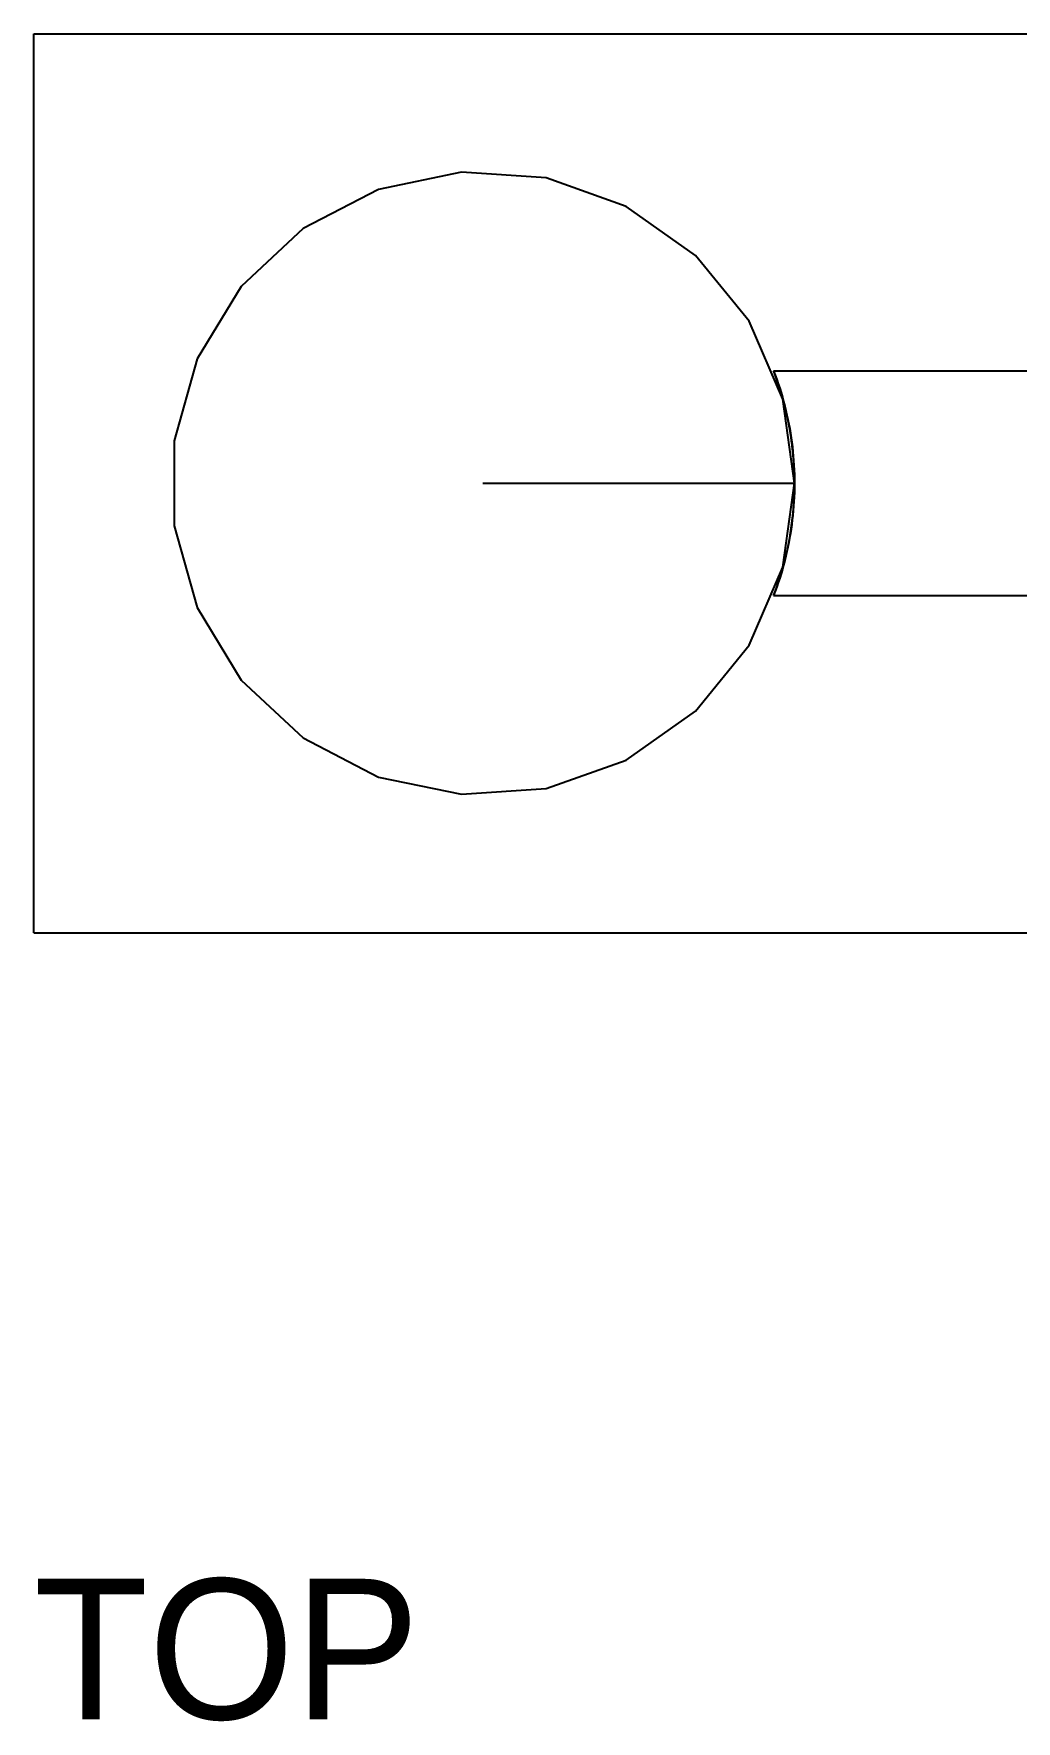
# Model space of a CAD drawing. Header units: millimetres. Extents: x 0 to 258, y -49 to 86.
# Drawn here: x 0 to 17.5, y 36.76 to 66.8 of the extents above; entities that cross this region are included whole.
import ezdxf

# ---------------------------------------------------------------- set-up
doc = ezdxf.new("R2010")
doc.units = ezdxf.units.MM
doc.layers.add('TOP_HIDDEN', color=8, linetype='CONTINUOUS')
doc.layers.add('TOP_VISIBLE', color=7, linetype='Continuous')

msp = doc.modelspace()

# ---------------------------------------------------------------- linework, layer by layer
at = {"layer": 'TOP_HIDDEN'}
for points in [[(0, 66.8), (18, 66.8)], [(0, 50.8), (0, 66.8)], [(13.55, 58.8), (13.344, 60.297), (12.742, 61.684), (11.788, 62.856), (10.553, 63.728), (9.129, 64.234), (7.621, 64.337), (6.141, 64.03), (4.799, 63.334), (3.695, 62.303), (2.909, 61.011), (2.502, 59.556), (2.502, 58.044), (2.909, 56.589), (3.695, 55.297), (4.799, 54.266), (6.141, 53.57), (7.621, 53.263), (9.129, 53.366), (10.553, 53.872), (11.788, 54.744), (12.742, 55.916), (13.344, 57.303), (13.55, 58.8)], [(13.177, 60.8), (23.225, 60.8)], [(13.282, 60.504), (13.281, 60.506), (13.281, 60.508), (13.28, 60.51), (13.279, 60.512), (13.279, 60.514), (13.278, 60.516), (13.278, 60.518), (13.277, 60.519), (13.276, 60.521), (13.276, 60.523), (13.275, 60.525), (13.274, 60.527), (13.274, 60.529), (13.273, 60.531), (13.273, 60.533), (13.272, 60.535), (13.271, 60.536), (13.271, 60.538), (13.27, 60.54), (13.27, 60.542), (13.269, 60.544), (13.268, 60.546), (13.268, 60.548)], [(13.293, 60.47), (13.292, 60.471), (13.292, 60.472), (13.292, 60.474), (13.291, 60.475), (13.291, 60.476), (13.29, 60.477), (13.29, 60.479), (13.29, 60.48), (13.289, 60.481), (13.289, 60.482), (13.288, 60.484), (13.288, 60.485), (13.288, 60.486), (13.287, 60.488), (13.287, 60.489), (13.286, 60.49), (13.286, 60.491), (13.286, 60.493), (13.285, 60.494), (13.285, 60.495), (13.284, 60.496), (13.284, 60.498), (13.284, 60.499)], [(13.363, 60.227), (13.362, 60.231), (13.361, 60.234), (13.36, 60.238), (13.36, 60.242), (13.359, 60.245), (13.358, 60.249), (13.357, 60.252), (13.356, 60.256), (13.355, 60.26), (13.354, 60.263), (13.353, 60.267), (13.352, 60.271), (13.351, 60.274), (13.35, 60.278), (13.349, 60.282), (13.348, 60.285), (13.347, 60.289), (13.346, 60.293), (13.345, 60.296), (13.344, 60.3), (13.342, 60.303), (13.341, 60.307), (13.34, 60.311)], [(13.43, 59.948), (13.43, 59.948), (13.43, 59.948), (13.43, 59.948), (13.43, 59.948), (13.43, 59.949), (13.43, 59.949), (13.43, 59.949), (13.43, 59.949), (13.43, 59.949), (13.43, 59.95), (13.43, 59.95), (13.43, 59.95), (13.43, 59.95), (13.429, 59.95), (13.429, 59.95), (13.429, 59.951), (13.429, 59.951), (13.429, 59.951), (13.429, 59.951), (13.429, 59.951), (13.429, 59.952), (13.429, 59.952), (13.429, 59.952)], [(13.466, 59.761), (13.466, 59.764), (13.465, 59.766), (13.465, 59.768), (13.465, 59.77), (13.464, 59.772), (13.464, 59.774), (13.463, 59.777), (13.463, 59.779), (13.463, 59.781), (13.462, 59.783), (13.462, 59.785), (13.461, 59.788), (13.461, 59.79), (13.461, 59.792), (13.46, 59.794), (13.46, 59.796), (13.459, 59.799), (13.459, 59.801), (13.459, 59.803), (13.458, 59.805), (13.458, 59.807), (13.457, 59.809), (13.457, 59.812)], [(13.499, 59.548), (13.498, 59.557), (13.497, 59.566), (13.496, 59.575), (13.494, 59.584), (13.493, 59.593), (13.492, 59.602), (13.49, 59.611), (13.489, 59.62), (13.488, 59.629), (13.486, 59.638), (13.485, 59.647), (13.484, 59.656), (13.482, 59.665), (13.481, 59.674), (13.479, 59.683), (13.478, 59.692), (13.476, 59.701), (13.475, 59.71), (13.473, 59.719), (13.472, 59.728), (13.47, 59.736), (13.469, 59.745), (13.467, 59.754)], [(13.537, 59.182), (13.537, 59.182), (13.537, 59.182), (13.537, 59.182), (13.537, 59.183), (13.537, 59.183), (13.537, 59.183), (13.537, 59.183), (13.537, 59.183), (13.537, 59.183), (13.537, 59.183), (13.537, 59.183), (13.537, 59.183), (13.537, 59.183), (13.537, 59.184), (13.537, 59.184), (13.537, 59.184), (13.537, 59.184), (13.537, 59.184), (13.537, 59.184), (13.537, 59.184), (13.537, 59.184), (13.537, 59.184), (13.537, 59.185)], [(13.548, 58.956), (13.548, 58.949), (13.548, 58.942), (13.548, 58.935), (13.549, 58.929), (13.549, 58.922), (13.549, 58.915), (13.549, 58.908), (13.549, 58.902), (13.549, 58.895), (13.549, 58.888), (13.549, 58.881), (13.55, 58.874), (13.55, 58.868), (13.55, 58.861), (13.55, 58.854), (13.55, 58.847), (13.55, 58.841), (13.55, 58.834), (13.55, 58.827), (13.55, 58.82), (13.55, 58.814), (13.55, 58.807), (13.55, 58.8)], [(13.177, 56.8), (13.209, 56.883), (13.239, 56.967), (13.267, 57.051), (13.295, 57.136), (13.321, 57.221), (13.345, 57.306), (13.368, 57.392), (13.39, 57.478), (13.411, 57.565), (13.43, 57.652), (13.448, 57.739), (13.464, 57.827), (13.479, 57.914), (13.492, 58.002), (13.504, 58.09), (13.515, 58.179), (13.524, 58.267), (13.532, 58.356), (13.539, 58.444), (13.544, 58.533), (13.547, 58.622), (13.549, 58.711), (13.55, 58.8)], [(13.548, 58.636), (13.545, 58.554), (13.54, 58.473), (13.535, 58.391), (13.528, 58.309), (13.52, 58.228), (13.511, 58.147), (13.501, 58.065), (13.49, 57.984), (13.477, 57.904), (13.463, 57.823), (13.448, 57.742), (13.432, 57.662), (13.415, 57.582), (13.396, 57.503), (13.377, 57.423), (13.356, 57.344), (13.334, 57.265), (13.31, 57.187), (13.286, 57.109), (13.26, 57.031), (13.234, 56.954), (13.206, 56.877), (13.177, 56.8)], [(13.177, 56.8), (23.225, 56.8)], [(0, 50.8), (18, 50.8)]]:
    msp.add_lwpolyline(points, dxfattribs=at)
at = {"layer": 'TOP_VISIBLE'}
for points in [[(0, 66.8), (18, 66.8)], [(0, 50.8), (0, 66.8)], [(13.55, 58.8), (13.344, 60.297), (12.742, 61.684), (11.788, 62.856), (10.553, 63.728), (9.129, 64.234), (7.621, 64.337), (6.141, 64.03), (4.799, 63.334), (3.695, 62.303), (2.909, 61.011), (2.502, 59.556), (2.502, 58.044), (2.909, 56.589), (3.695, 55.297), (4.799, 54.266), (6.141, 53.57), (7.621, 53.263), (9.129, 53.366), (10.553, 53.872), (11.788, 54.744), (12.742, 55.916), (13.344, 57.303), (13.55, 58.8)], [(13.268, 60.548), (13.264, 60.559), (13.26, 60.57), (13.257, 60.581), (13.253, 60.592), (13.249, 60.603), (13.245, 60.614), (13.241, 60.625), (13.238, 60.636), (13.234, 60.647), (13.23, 60.658), (13.226, 60.669), (13.222, 60.68), (13.218, 60.691), (13.214, 60.702), (13.21, 60.713), (13.206, 60.724), (13.202, 60.735), (13.198, 60.746), (13.194, 60.756), (13.19, 60.767), (13.185, 60.778), (13.181, 60.789), (13.177, 60.8)], [(13.177, 60.8), (13.206, 60.723), (13.234, 60.646), (13.261, 60.568), (13.286, 60.49), (13.311, 60.412), (13.334, 60.333), (13.356, 60.254), (13.377, 60.174), (13.397, 60.094), (13.416, 60.014), (13.433, 59.934), (13.449, 59.853), (13.464, 59.773), (13.478, 59.692), (13.491, 59.61), (13.502, 59.529), (13.512, 59.447), (13.521, 59.366), (13.529, 59.284), (13.535, 59.202), (13.541, 59.12), (13.545, 59.038), (13.548, 58.956)], [(13.284, 60.499), (13.283, 60.499), (13.283, 60.499), (13.283, 60.5), (13.283, 60.5), (13.283, 60.5), (13.283, 60.5), (13.283, 60.501), (13.283, 60.501), (13.283, 60.501), (13.283, 60.501), (13.283, 60.502), (13.283, 60.502), (13.283, 60.502), (13.282, 60.502), (13.282, 60.503), (13.282, 60.503), (13.282, 60.503), (13.282, 60.503), (13.282, 60.503), (13.282, 60.504), (13.282, 60.504), (13.282, 60.504), (13.282, 60.504)], [(13.34, 60.311), (13.338, 60.318), (13.336, 60.325), (13.335, 60.332), (13.333, 60.338), (13.331, 60.345), (13.328, 60.352), (13.326, 60.359), (13.324, 60.366), (13.322, 60.373), (13.32, 60.38), (13.318, 60.387), (13.316, 60.394), (13.314, 60.401), (13.312, 60.408), (13.31, 60.415), (13.308, 60.421), (13.306, 60.428), (13.304, 60.435), (13.301, 60.442), (13.299, 60.449), (13.297, 60.456), (13.295, 60.463), (13.293, 60.47)], [(13.429, 59.952), (13.427, 59.964), (13.424, 59.976), (13.421, 59.988), (13.419, 60), (13.416, 60.012), (13.413, 60.024), (13.411, 60.036), (13.408, 60.048), (13.405, 60.06), (13.402, 60.072), (13.399, 60.084), (13.397, 60.096), (13.394, 60.108), (13.391, 60.12), (13.388, 60.132), (13.385, 60.144), (13.382, 60.156), (13.379, 60.167), (13.376, 60.179), (13.373, 60.191), (13.37, 60.203), (13.367, 60.215), (13.363, 60.227)], [(13.457, 59.812), (13.456, 59.818), (13.455, 59.824), (13.454, 59.829), (13.453, 59.835), (13.451, 59.841), (13.45, 59.847), (13.449, 59.853), (13.448, 59.859), (13.447, 59.865), (13.446, 59.871), (13.445, 59.877), (13.443, 59.883), (13.442, 59.889), (13.441, 59.895), (13.44, 59.9), (13.439, 59.906), (13.437, 59.912), (13.436, 59.918), (13.435, 59.924), (13.434, 59.93), (13.433, 59.936), (13.431, 59.942), (13.43, 59.948)], [(13.467, 59.754), (13.467, 59.755), (13.467, 59.755), (13.467, 59.755), (13.467, 59.756), (13.467, 59.756), (13.467, 59.756), (13.467, 59.756), (13.467, 59.757), (13.467, 59.757), (13.467, 59.757), (13.467, 59.758), (13.467, 59.758), (13.467, 59.758), (13.467, 59.759), (13.467, 59.759), (13.466, 59.759), (13.466, 59.76), (13.466, 59.76), (13.466, 59.76), (13.466, 59.76), (13.466, 59.761), (13.466, 59.761), (13.466, 59.761)], [(13.537, 59.185), (13.536, 59.2), (13.534, 59.216), (13.533, 59.232), (13.532, 59.248), (13.531, 59.264), (13.529, 59.28), (13.528, 59.295), (13.526, 59.311), (13.525, 59.327), (13.523, 59.343), (13.522, 59.359), (13.52, 59.375), (13.519, 59.39), (13.517, 59.406), (13.515, 59.422), (13.513, 59.438), (13.511, 59.454), (13.509, 59.469), (13.508, 59.485), (13.506, 59.501), (13.504, 59.517), (13.501, 59.532), (13.499, 59.548)], [(13.55, 58.8), (13.55, 58.817), (13.55, 58.833), (13.55, 58.85), (13.55, 58.867), (13.549, 58.883), (13.549, 58.9), (13.549, 58.916), (13.548, 58.933), (13.548, 58.95), (13.548, 58.966), (13.547, 58.983), (13.546, 58.999), (13.546, 59.016), (13.545, 59.033), (13.544, 59.049), (13.544, 59.066), (13.543, 59.083), (13.542, 59.099), (13.541, 59.116), (13.54, 59.132), (13.539, 59.149), (13.538, 59.166), (13.537, 59.182)], [(8, 58.8), (13.55, 58.8)], [(13.55, 58.8), (13.55, 58.793), (13.55, 58.786), (13.55, 58.779), (13.55, 58.772), (13.55, 58.764), (13.55, 58.757), (13.55, 58.75), (13.55, 58.743), (13.55, 58.736), (13.55, 58.729), (13.549, 58.722), (13.549, 58.715), (13.549, 58.707), (13.549, 58.7), (13.549, 58.693), (13.549, 58.686), (13.549, 58.679), (13.549, 58.672), (13.548, 58.665), (13.548, 58.658), (13.548, 58.65), (13.548, 58.643), (13.548, 58.636)], [(0, 50.8), (18, 50.8)]]:
    msp.add_lwpolyline(points, dxfattribs=at)

# ---------------------------------------------------------------- texts
msp.add_text('TOP', height=2.5, dxfattribs=at).set_placement((0, 36.8))

doc.saveas('drawing.dxf')
